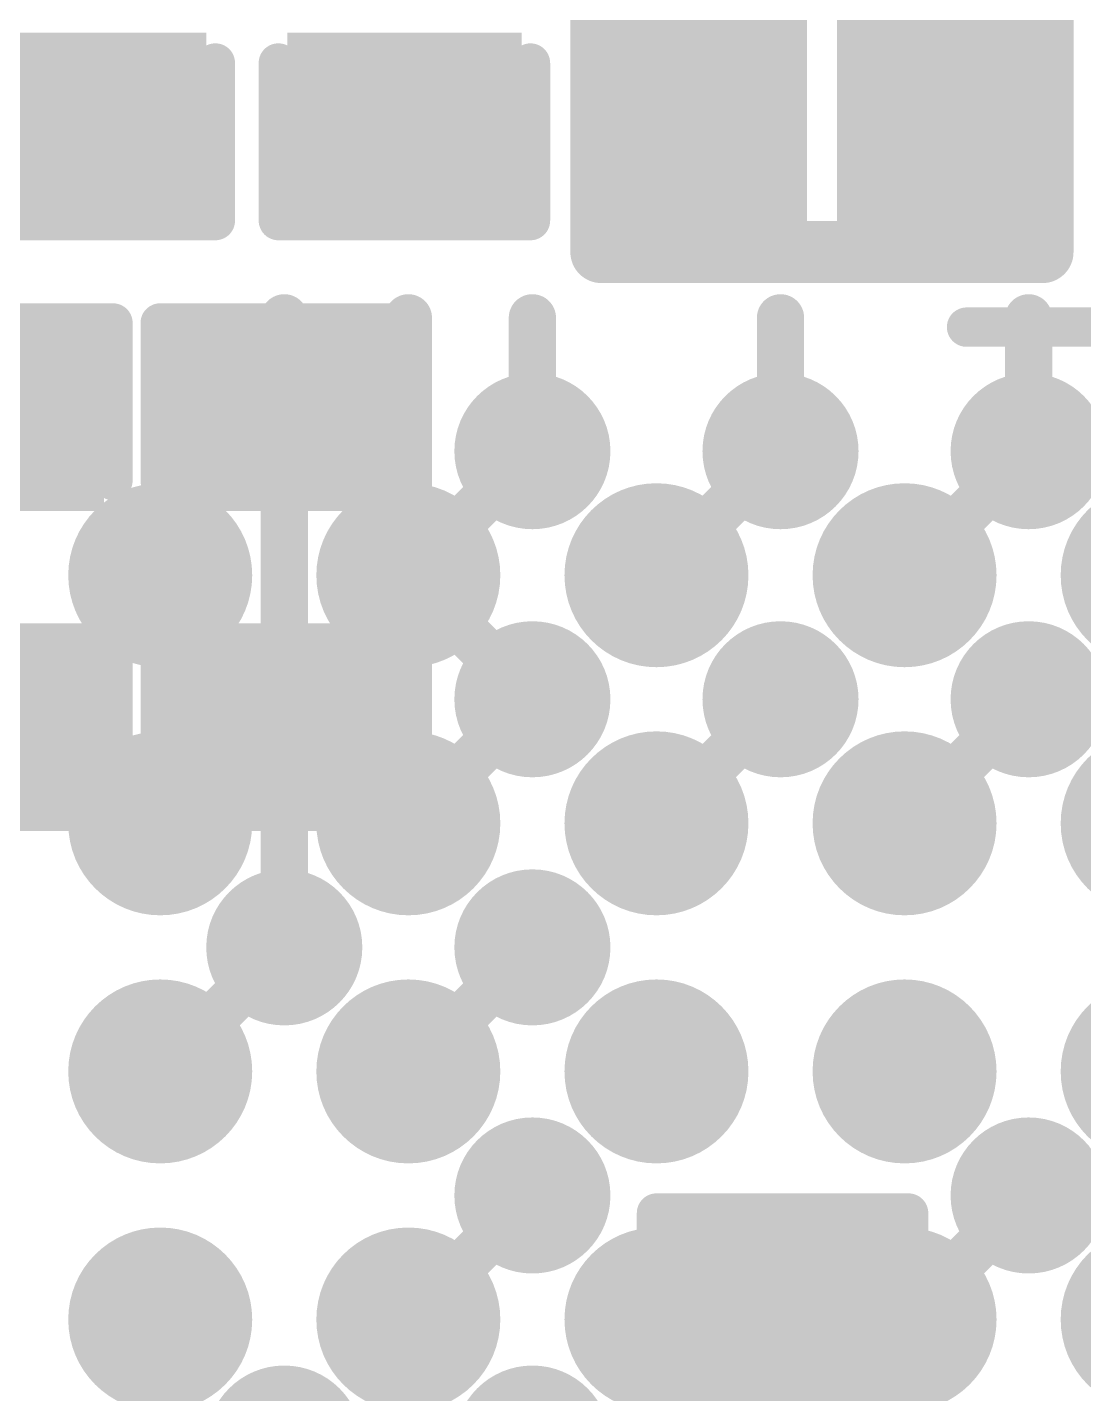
# Model space of a CAD drawing. Header units: inches. Extents: x 0 to 5376, y 0 to 5416.
# Drawn here: x 15.256 to 18.662, y 179.554 to 183.96 of the extents above; entities that cross this region are included whole.
import ezdxf

# ---------------------------------------------------------------- set-up
doc = ezdxf.new("R2010")
doc.units = ezdxf.units.IN
for name, color, linetype in [('Bottom Layer', 5, 'Continuous'), ('Bottom Overlay', 54, 'Continuous'), ('Bottom Paste', 16, 'Continuous'), ('Bottom Solder', 6, 'Continuous'), ('Layer 1', 16, 'Continuous'), ('Layer 2', 76, 'Continuous'), ('Top Layer', 1, 'Continuous'), ('Top Overlay', 2, 'Continuous'), ('Top Paste', 8, 'Continuous'), ('Top Solder', 216, 'Continuous'), ('Via Holes', 16, 'Continuous')]:
    doc.layers.add(name, color=color, linetype=linetype)

msp = doc.modelspace()

# ---------------------------------------------------------------- hatches: boundary and pattern name
at = {"layer": 'Bottom Layer'}
for points in [[(14.8083, 182.9179), (15.4433, 182.9179), (15.4433, 182.4607), (14.8083, 182.4607)], [(15.7735, 182.9179), (16.4085, 182.9179), (16.4085, 182.4607), (15.7735, 182.4607)], [(14.8083, 181.9781), (15.4433, 181.9781), (15.4433, 181.5209), (14.8083, 181.5209)], [(15.7735, 181.9781), (16.4085, 181.9781), (16.4085, 181.5209), (15.7735, 181.5209)], [(18.0087, 179.5905), (17.3737, 179.5905), (17.3737, 180.0477), (18.0087, 180.0477)]]:
    msp.add_hatch(color=5, dxfattribs=at).paths.add_polyline_path(points)
h = msp.add_hatch(color=5, dxfattribs=at)
edge = h.paths.add_edge_path()
edge.add_arc((16.8846, 182.5934), 0.15, 0, 360)
h = msp.add_hatch(color=5, dxfattribs=at)
edge = h.paths.add_edge_path()
edge.add_arc((17.6846, 182.5934), 0.15, 0, 360)
h = msp.add_hatch(color=5, dxfattribs=at)
edge = h.paths.add_edge_path()
edge.add_arc((18.4846, 182.5934), 0.15, 0, 360)
h = msp.add_hatch(color=5, dxfattribs=at)
edge = h.paths.add_edge_path()
edge.add_arc((16.8846, 181.7934), 0.15, 0, 360)
h = msp.add_hatch(color=5, dxfattribs=at)
edge = h.paths.add_edge_path()
edge.add_arc((17.6846, 181.7934), 0.15, 0, 360)
h = msp.add_hatch(color=5, dxfattribs=at)
edge = h.paths.add_edge_path()
edge.add_arc((18.4846, 181.7934), 0.15, 0, 360)
h = msp.add_hatch(color=5, dxfattribs=at)
edge = h.paths.add_edge_path()
edge.add_arc((16.0846, 180.9934), 0.15, 0, 360)
h = msp.add_hatch(color=5, dxfattribs=at)
edge = h.paths.add_edge_path()
edge.add_arc((16.8846, 180.9934), 0.15, 0, 360)
h = msp.add_hatch(color=5, dxfattribs=at)
edge = h.paths.add_edge_path()
edge.add_arc((16.8846, 180.1934), 0.15, 0, 360)
h = msp.add_hatch(color=5, dxfattribs=at)
edge = h.paths.add_edge_path()
edge.add_arc((18.4846, 180.1934), 0.15, 0, 360)
at = {"layer": 'Bottom Paste'}
for points in [[(14.8083, 182.9179), (15.4433, 182.9179), (15.4433, 182.4607), (14.8083, 182.4607)], [(15.7735, 182.9179), (16.4085, 182.9179), (16.4085, 182.4607), (15.7735, 182.4607)], [(14.8083, 181.9781), (15.4433, 181.9781), (15.4433, 181.5209), (14.8083, 181.5209)], [(15.7735, 181.9781), (16.4085, 181.9781), (16.4085, 181.5209), (15.7735, 181.5209)], [(18.0087, 179.5905), (17.3737, 179.5905), (17.3737, 180.0477), (18.0087, 180.0477)]]:
    msp.add_hatch(color=16, dxfattribs=at).paths.add_polyline_path(points)
at = {"layer": 'Bottom Solder'}
for points in [[(14.7483, 182.9779), (15.5033, 182.9779), (15.5033, 182.4007), (14.7483, 182.4007)], [(15.7135, 182.9779), (16.4685, 182.9779), (16.4685, 182.4007), (15.7135, 182.4007)], [(14.7483, 182.0381), (15.5033, 182.0381), (15.5033, 181.4609), (14.7483, 181.4609)], [(15.7135, 182.0381), (16.4685, 182.0381), (16.4685, 181.4609), (15.7135, 181.4609)], [(18.0687, 179.5305), (17.3137, 179.5305), (17.3137, 180.1077), (18.0687, 180.1077)]]:
    msp.add_hatch(color=6, dxfattribs=at).paths.add_polyline_path(points)
h = msp.add_hatch(color=6, dxfattribs=at)
edge = h.paths.add_edge_path()
edge.add_arc((16.8846, 182.5934), 0.2516, 0, 360)
h = msp.add_hatch(color=6, dxfattribs=at)
edge = h.paths.add_edge_path()
edge.add_arc((17.6846, 182.5934), 0.2516, 0, 360)
h = msp.add_hatch(color=6, dxfattribs=at)
edge = h.paths.add_edge_path()
edge.add_arc((18.4846, 182.5934), 0.2516, 0, 360)
h = msp.add_hatch(color=6, dxfattribs=at)
edge = h.paths.add_edge_path()
edge.add_arc((16.8846, 181.7934), 0.2516, 0, 360)
h = msp.add_hatch(color=6, dxfattribs=at)
edge = h.paths.add_edge_path()
edge.add_arc((17.6846, 181.7934), 0.2516, 0, 360)
h = msp.add_hatch(color=6, dxfattribs=at)
edge = h.paths.add_edge_path()
edge.add_arc((18.4846, 181.7934), 0.2516, 0, 360)
h = msp.add_hatch(color=6, dxfattribs=at)
edge = h.paths.add_edge_path()
edge.add_arc((16.0846, 180.9934), 0.2516, 0, 360)
h = msp.add_hatch(color=6, dxfattribs=at)
edge = h.paths.add_edge_path()
edge.add_arc((16.8846, 180.9934), 0.2516, 0, 360)
h = msp.add_hatch(color=6, dxfattribs=at)
edge = h.paths.add_edge_path()
edge.add_arc((16.8846, 180.1934), 0.2516, 0, 360)
h = msp.add_hatch(color=6, dxfattribs=at)
edge = h.paths.add_edge_path()
edge.add_arc((18.4846, 180.1934), 0.2516, 0, 360)
h = msp.add_hatch(color=6, dxfattribs=at)
edge = h.paths.add_edge_path()
edge.add_arc((16.0846, 179.3934), 0.2516, 0, 360)
h = msp.add_hatch(color=6, dxfattribs=at)
edge = h.paths.add_edge_path()
edge.add_arc((16.8846, 179.3934), 0.2516, 0, 360)
at = {"layer": 'Layer 1'}
h = msp.add_hatch(color=16, dxfattribs=at)
edge = h.paths.add_edge_path()
edge.add_arc((16.8846, 182.5934), 0.15, 0, 360)
h = msp.add_hatch(color=16, dxfattribs=at)
edge = h.paths.add_edge_path()
edge.add_arc((17.6846, 182.5934), 0.15, 0, 360)
h = msp.add_hatch(color=16, dxfattribs=at)
edge = h.paths.add_edge_path()
edge.add_arc((18.4846, 182.5934), 0.15, 0, 360)
h = msp.add_hatch(color=16, dxfattribs=at)
edge = h.paths.add_edge_path()
edge.add_arc((16.8846, 181.7934), 0.15, 0, 360)
h = msp.add_hatch(color=16, dxfattribs=at)
edge = h.paths.add_edge_path()
edge.add_arc((17.6846, 181.7934), 0.15, 0, 360)
h = msp.add_hatch(color=16, dxfattribs=at)
edge = h.paths.add_edge_path()
edge.add_arc((18.4846, 181.7934), 0.15, 0, 360)
h = msp.add_hatch(color=16, dxfattribs=at)
edge = h.paths.add_edge_path()
edge.add_arc((16.0846, 180.9934), 0.15, 0, 360)
h = msp.add_hatch(color=16, dxfattribs=at)
edge = h.paths.add_edge_path()
edge.add_arc((16.8846, 180.9934), 0.15, 0, 360)
h = msp.add_hatch(color=16, dxfattribs=at)
edge = h.paths.add_edge_path()
edge.add_arc((16.8846, 180.1934), 0.15, 0, 360)
h = msp.add_hatch(color=16, dxfattribs=at)
edge = h.paths.add_edge_path()
edge.add_arc((18.4846, 180.1934), 0.15, 0, 360)
at = {"layer": 'Layer 2'}
h = msp.add_hatch(color=76, dxfattribs=at)
edge = h.paths.add_edge_path()
edge.add_arc((16.8846, 182.5934), 0.15, 0, 360)
h = msp.add_hatch(color=76, dxfattribs=at)
edge = h.paths.add_edge_path()
edge.add_arc((17.6846, 182.5934), 0.15, 0, 360)
h = msp.add_hatch(color=76, dxfattribs=at)
edge = h.paths.add_edge_path()
edge.add_arc((18.4846, 182.5934), 0.15, 0, 360)
h = msp.add_hatch(color=76, dxfattribs=at)
edge = h.paths.add_edge_path()
edge.add_arc((16.8846, 181.7934), 0.15, 0, 360)
h = msp.add_hatch(color=76, dxfattribs=at)
edge = h.paths.add_edge_path()
edge.add_arc((17.6846, 181.7934), 0.15, 0, 360)
h = msp.add_hatch(color=76, dxfattribs=at)
edge = h.paths.add_edge_path()
edge.add_arc((18.4846, 181.7934), 0.15, 0, 360)
h = msp.add_hatch(color=76, dxfattribs=at)
edge = h.paths.add_edge_path()
edge.add_arc((16.0846, 180.9934), 0.15, 0, 360)
h = msp.add_hatch(color=76, dxfattribs=at)
edge = h.paths.add_edge_path()
edge.add_arc((16.8846, 180.9934), 0.15, 0, 360)
h = msp.add_hatch(color=76, dxfattribs=at)
edge = h.paths.add_edge_path()
edge.add_arc((16.8846, 180.1934), 0.15, 0, 360)
h = msp.add_hatch(color=76, dxfattribs=at)
edge = h.paths.add_edge_path()
edge.add_arc((18.4846, 180.1934), 0.15, 0, 360)
at = {"layer": 'Top Layer'}
for points in [[(17.6682, 183.3926), (17.2682, 183.3926), (17.2682, 183.9926), (17.6682, 183.9926)], [(18.3682, 183.3926), (17.9682, 183.3926), (17.9682, 183.9926), (18.3682, 183.9926)], [(15.1385, 183.8831), (15.7735, 183.8831), (15.7735, 183.4259), (15.1385, 183.4259)], [(16.1545, 183.8831), (16.7895, 183.8831), (16.7895, 183.4259), (16.1545, 183.4259)]]:
    msp.add_hatch(color=1, dxfattribs=at).paths.add_polyline_path(points)
h = msp.add_hatch(color=1, dxfattribs=at)
edge = h.paths.add_edge_path()
edge.add_arc((16.8846, 182.5934), 0.15, 0, 360)
h = msp.add_hatch(color=1, dxfattribs=at)
edge = h.paths.add_edge_path()
edge.add_arc((17.6846, 182.5934), 0.15, 0, 360)
h = msp.add_hatch(color=1, dxfattribs=at)
edge = h.paths.add_edge_path()
edge.add_arc((18.4846, 182.5934), 0.15, 0, 360)
h = msp.add_hatch(color=1, dxfattribs=at)
edge = h.paths.add_edge_path()
edge.add_arc((15.6846, 182.1934), 0.195, 0, 360)
h = msp.add_hatch(color=1, dxfattribs=at)
edge = h.paths.add_edge_path()
edge.add_arc((16.4846, 182.1934), 0.195, 0, 360)
h = msp.add_hatch(color=1, dxfattribs=at)
edge = h.paths.add_edge_path()
edge.add_arc((17.2846, 182.1934), 0.195, 0, 360)
h = msp.add_hatch(color=1, dxfattribs=at)
edge = h.paths.add_edge_path()
edge.add_arc((18.0846, 182.1934), 0.195, 0, 360)
h = msp.add_hatch(color=1, dxfattribs=at)
edge = h.paths.add_edge_path()
edge.add_arc((16.8846, 181.7934), 0.15, 0, 360)
h = msp.add_hatch(color=1, dxfattribs=at)
edge = h.paths.add_edge_path()
edge.add_arc((17.6846, 181.7934), 0.15, 0, 360)
h = msp.add_hatch(color=1, dxfattribs=at)
edge = h.paths.add_edge_path()
edge.add_arc((18.4846, 181.7934), 0.15, 0, 360)
h = msp.add_hatch(color=1, dxfattribs=at)
edge = h.paths.add_edge_path()
edge.add_arc((15.6846, 181.3934), 0.195, 0, 360)
h = msp.add_hatch(color=1, dxfattribs=at)
edge = h.paths.add_edge_path()
edge.add_arc((16.4846, 181.3934), 0.195, 0, 360)
h = msp.add_hatch(color=1, dxfattribs=at)
edge = h.paths.add_edge_path()
edge.add_arc((17.2846, 181.3934), 0.195, 0, 360)
h = msp.add_hatch(color=1, dxfattribs=at)
edge = h.paths.add_edge_path()
edge.add_arc((18.0846, 181.3934), 0.195, 0, 360)
h = msp.add_hatch(color=1, dxfattribs=at)
edge = h.paths.add_edge_path()
edge.add_arc((16.0846, 180.9934), 0.15, 0, 360)
h = msp.add_hatch(color=1, dxfattribs=at)
edge = h.paths.add_edge_path()
edge.add_arc((16.8846, 180.9934), 0.15, 0, 360)
h = msp.add_hatch(color=1, dxfattribs=at)
edge = h.paths.add_edge_path()
edge.add_arc((15.6846, 180.5934), 0.195, 0, 360)
h = msp.add_hatch(color=1, dxfattribs=at)
edge = h.paths.add_edge_path()
edge.add_arc((16.4846, 180.5934), 0.195, 0, 360)
h = msp.add_hatch(color=1, dxfattribs=at)
edge = h.paths.add_edge_path()
edge.add_arc((17.2846, 180.5934), 0.195, 0, 360)
h = msp.add_hatch(color=1, dxfattribs=at)
edge = h.paths.add_edge_path()
edge.add_arc((18.0846, 180.5934), 0.195, 0, 360)
h = msp.add_hatch(color=1, dxfattribs=at)
edge = h.paths.add_edge_path()
edge.add_arc((16.8846, 180.1934), 0.15, 0, 360)
h = msp.add_hatch(color=1, dxfattribs=at)
edge = h.paths.add_edge_path()
edge.add_arc((18.4846, 180.1934), 0.15, 0, 360)
h = msp.add_hatch(color=1, dxfattribs=at)
edge = h.paths.add_edge_path()
edge.add_arc((15.6846, 179.7934), 0.195, 0, 360)
h = msp.add_hatch(color=1, dxfattribs=at)
edge = h.paths.add_edge_path()
edge.add_arc((16.4846, 179.7934), 0.195, 0, 360)
h = msp.add_hatch(color=1, dxfattribs=at)
edge = h.paths.add_edge_path()
edge.add_arc((17.2846, 179.7934), 0.195, 0, 360)
h = msp.add_hatch(color=1, dxfattribs=at)
edge = h.paths.add_edge_path()
edge.add_arc((18.0846, 179.7934), 0.195, 0, 360)
at = {"layer": 'Top Paste'}
for points in [[(17.6682, 183.3926), (17.2682, 183.3926), (17.2682, 183.9926), (17.6682, 183.9926)], [(18.3682, 183.3926), (17.9682, 183.3926), (17.9682, 183.9926), (18.3682, 183.9926)], [(15.1385, 183.8831), (15.7735, 183.8831), (15.7735, 183.4259), (15.1385, 183.4259)], [(16.1545, 183.8831), (16.7895, 183.8831), (16.7895, 183.4259), (16.1545, 183.4259)]]:
    msp.add_hatch(color=8, dxfattribs=at).paths.add_polyline_path(points)
h = msp.add_hatch(color=8, dxfattribs=at)
edge = h.paths.add_edge_path()
edge.add_arc((15.6846, 182.1934), 0.195, 0, 360)
h = msp.add_hatch(color=8, dxfattribs=at)
edge = h.paths.add_edge_path()
edge.add_arc((16.4846, 182.1934), 0.195, 0, 360)
h = msp.add_hatch(color=8, dxfattribs=at)
edge = h.paths.add_edge_path()
edge.add_arc((17.2846, 182.1934), 0.195, 0, 360)
h = msp.add_hatch(color=8, dxfattribs=at)
edge = h.paths.add_edge_path()
edge.add_arc((18.0846, 182.1934), 0.195, 0, 360)
h = msp.add_hatch(color=8, dxfattribs=at)
edge = h.paths.add_edge_path()
edge.add_arc((15.6846, 181.3934), 0.195, 0, 360)
h = msp.add_hatch(color=8, dxfattribs=at)
edge = h.paths.add_edge_path()
edge.add_arc((16.4846, 181.3934), 0.195, 0, 360)
h = msp.add_hatch(color=8, dxfattribs=at)
edge = h.paths.add_edge_path()
edge.add_arc((17.2846, 181.3934), 0.195, 0, 360)
h = msp.add_hatch(color=8, dxfattribs=at)
edge = h.paths.add_edge_path()
edge.add_arc((18.0846, 181.3934), 0.195, 0, 360)
h = msp.add_hatch(color=8, dxfattribs=at)
edge = h.paths.add_edge_path()
edge.add_arc((15.6846, 180.5934), 0.195, 0, 360)
h = msp.add_hatch(color=8, dxfattribs=at)
edge = h.paths.add_edge_path()
edge.add_arc((16.4846, 180.5934), 0.195, 0, 360)
h = msp.add_hatch(color=8, dxfattribs=at)
edge = h.paths.add_edge_path()
edge.add_arc((17.2846, 180.5934), 0.195, 0, 360)
h = msp.add_hatch(color=8, dxfattribs=at)
edge = h.paths.add_edge_path()
edge.add_arc((18.0846, 180.5934), 0.195, 0, 360)
h = msp.add_hatch(color=8, dxfattribs=at)
edge = h.paths.add_edge_path()
edge.add_arc((15.6846, 179.7934), 0.195, 0, 360)
h = msp.add_hatch(color=8, dxfattribs=at)
edge = h.paths.add_edge_path()
edge.add_arc((16.4846, 179.7934), 0.195, 0, 360)
h = msp.add_hatch(color=8, dxfattribs=at)
edge = h.paths.add_edge_path()
edge.add_arc((17.2846, 179.7934), 0.195, 0, 360)
h = msp.add_hatch(color=8, dxfattribs=at)
edge = h.paths.add_edge_path()
edge.add_arc((18.0846, 179.7934), 0.195, 0, 360)
at = {"layer": 'Top Solder'}
for points in [[(17.7698, 183.291), (17.1666, 183.291), (17.1666, 184.0942), (17.7698, 184.0942)], [(18.4698, 183.291), (17.8666, 183.291), (17.8666, 184.0942), (18.4698, 184.0942)], [(15.0785, 183.9431), (15.8335, 183.9431), (15.8335, 183.3659), (15.0785, 183.3659)], [(16.0945, 183.9431), (16.8495, 183.9431), (16.8495, 183.3659), (16.0945, 183.3659)]]:
    msp.add_hatch(color=216, dxfattribs=at).paths.add_polyline_path(points)
h = msp.add_hatch(color=216, dxfattribs=at)
edge = h.paths.add_edge_path()
edge.add_arc((16.8846, 182.5934), 0.2516, 0, 360)
h = msp.add_hatch(color=216, dxfattribs=at)
edge = h.paths.add_edge_path()
edge.add_arc((17.6846, 182.5934), 0.2516, 0, 360)
h = msp.add_hatch(color=216, dxfattribs=at)
edge = h.paths.add_edge_path()
edge.add_arc((18.4846, 182.5934), 0.2516, 0, 360)
h = msp.add_hatch(color=216, dxfattribs=at)
edge = h.paths.add_edge_path()
edge.add_arc((15.6846, 182.1934), 0.2966, 0, 360)
h = msp.add_hatch(color=216, dxfattribs=at)
edge = h.paths.add_edge_path()
edge.add_arc((16.4846, 182.1934), 0.2966, 0, 360)
h = msp.add_hatch(color=216, dxfattribs=at)
edge = h.paths.add_edge_path()
edge.add_arc((17.2846, 182.1934), 0.2966, 0, 360)
h = msp.add_hatch(color=216, dxfattribs=at)
edge = h.paths.add_edge_path()
edge.add_arc((18.0846, 182.1934), 0.2966, 0, 360)
h = msp.add_hatch(color=216, dxfattribs=at)
edge = h.paths.add_edge_path()
edge.add_arc((18.8846, 182.1934), 0.2966, 0, 360)
h = msp.add_hatch(color=216, dxfattribs=at)
edge = h.paths.add_edge_path()
edge.add_arc((16.8846, 181.7934), 0.2516, 0, 360)
h = msp.add_hatch(color=216, dxfattribs=at)
edge = h.paths.add_edge_path()
edge.add_arc((17.6846, 181.7934), 0.2516, 0, 360)
h = msp.add_hatch(color=216, dxfattribs=at)
edge = h.paths.add_edge_path()
edge.add_arc((18.4846, 181.7934), 0.2516, 0, 360)
h = msp.add_hatch(color=216, dxfattribs=at)
edge = h.paths.add_edge_path()
edge.add_arc((15.6846, 181.3934), 0.2966, 0, 360)
h = msp.add_hatch(color=216, dxfattribs=at)
edge = h.paths.add_edge_path()
edge.add_arc((16.4846, 181.3934), 0.2966, 0, 360)
h = msp.add_hatch(color=216, dxfattribs=at)
edge = h.paths.add_edge_path()
edge.add_arc((17.2846, 181.3934), 0.2966, 0, 360)
h = msp.add_hatch(color=216, dxfattribs=at)
edge = h.paths.add_edge_path()
edge.add_arc((18.0846, 181.3934), 0.2966, 0, 360)
h = msp.add_hatch(color=216, dxfattribs=at)
edge = h.paths.add_edge_path()
edge.add_arc((18.8846, 181.3934), 0.2966, 0, 360)
h = msp.add_hatch(color=216, dxfattribs=at)
edge = h.paths.add_edge_path()
edge.add_arc((16.0846, 180.9934), 0.2516, 0, 360)
h = msp.add_hatch(color=216, dxfattribs=at)
edge = h.paths.add_edge_path()
edge.add_arc((16.8846, 180.9934), 0.2516, 0, 360)
h = msp.add_hatch(color=216, dxfattribs=at)
edge = h.paths.add_edge_path()
edge.add_arc((15.6846, 180.5934), 0.2966, 0, 360)
h = msp.add_hatch(color=216, dxfattribs=at)
edge = h.paths.add_edge_path()
edge.add_arc((16.4846, 180.5934), 0.2966, 0, 360)
h = msp.add_hatch(color=216, dxfattribs=at)
edge = h.paths.add_edge_path()
edge.add_arc((17.2846, 180.5934), 0.2966, 0, 360)
h = msp.add_hatch(color=216, dxfattribs=at)
edge = h.paths.add_edge_path()
edge.add_arc((18.0846, 180.5934), 0.2966, 0, 360)
h = msp.add_hatch(color=216, dxfattribs=at)
edge = h.paths.add_edge_path()
edge.add_arc((18.8846, 180.5934), 0.2966, 0, 360)
h = msp.add_hatch(color=216, dxfattribs=at)
edge = h.paths.add_edge_path()
edge.add_arc((16.8846, 180.1934), 0.2516, 0, 360)
h = msp.add_hatch(color=216, dxfattribs=at)
edge = h.paths.add_edge_path()
edge.add_arc((18.4846, 180.1934), 0.2516, 0, 360)
h = msp.add_hatch(color=216, dxfattribs=at)
edge = h.paths.add_edge_path()
edge.add_arc((15.6846, 179.7934), 0.2966, 0, 360)
h = msp.add_hatch(color=216, dxfattribs=at)
edge = h.paths.add_edge_path()
edge.add_arc((16.4846, 179.7934), 0.2966, 0, 360)
h = msp.add_hatch(color=216, dxfattribs=at)
edge = h.paths.add_edge_path()
edge.add_arc((17.2846, 179.7934), 0.2966, 0, 360)
h = msp.add_hatch(color=216, dxfattribs=at)
edge = h.paths.add_edge_path()
edge.add_arc((18.0846, 179.7934), 0.2966, 0, 360)
h = msp.add_hatch(color=216, dxfattribs=at)
edge = h.paths.add_edge_path()
edge.add_arc((18.8846, 179.7934), 0.2966, 0, 360)
h = msp.add_hatch(color=216, dxfattribs=at)
edge = h.paths.add_edge_path()
edge.add_arc((16.0846, 179.3934), 0.2516, 0, 360)
h = msp.add_hatch(color=216, dxfattribs=at)
edge = h.paths.add_edge_path()
edge.add_arc((16.8846, 179.3934), 0.2516, 0, 360)
at = {"layer": 'Via Holes'}
h = msp.add_hatch(color=7, dxfattribs=at)
edge = h.paths.add_edge_path()
edge.add_arc((16.8846, 182.5934), 0.1, 0, 360)
h = msp.add_hatch(color=7, dxfattribs=at)
edge = h.paths.add_edge_path()
edge.add_arc((17.6846, 182.5934), 0.1, 0, 360)
h = msp.add_hatch(color=7, dxfattribs=at)
edge = h.paths.add_edge_path()
edge.add_arc((18.4846, 182.5934), 0.1, 0, 360)
h = msp.add_hatch(color=7, dxfattribs=at)
edge = h.paths.add_edge_path()
edge.add_arc((16.8846, 181.7934), 0.1, 0, 360)
h = msp.add_hatch(color=7, dxfattribs=at)
edge = h.paths.add_edge_path()
edge.add_arc((17.6846, 181.7934), 0.1, 0, 360)
h = msp.add_hatch(color=7, dxfattribs=at)
edge = h.paths.add_edge_path()
edge.add_arc((18.4846, 181.7934), 0.1, 0, 360)
h = msp.add_hatch(color=7, dxfattribs=at)
edge = h.paths.add_edge_path()
edge.add_arc((16.0846, 180.9934), 0.1, 0, 360)
h = msp.add_hatch(color=7, dxfattribs=at)
edge = h.paths.add_edge_path()
edge.add_arc((16.8846, 180.9934), 0.1, 0, 360)
h = msp.add_hatch(color=7, dxfattribs=at)
edge = h.paths.add_edge_path()
edge.add_arc((16.8846, 180.1934), 0.1, 0, 360)
h = msp.add_hatch(color=7, dxfattribs=at)
edge = h.paths.add_edge_path()
edge.add_arc((18.4846, 180.1934), 0.1, 0, 360)

# ---------------------------------------------------------------- linework, layer by layer
at = {"layer": 'Bottom Overlay', "const_width": 0.127}
for points in [[(14.7194, 183.0068), (15.5322, 183.0068)], [(15.5322, 182.4988), (15.5322, 183.0068)], [(15.6846, 183.0068), (16.4974, 183.0068)], [(15.6846, 182.4988), (15.6846, 183.0068)], [(16.4974, 182.4988), (16.4974, 183.0068)], [(15.5322, 181.432), (15.5322, 181.94)], [(15.6846, 181.432), (15.6846, 181.94)], [(16.4974, 181.432), (16.4974, 181.94)], [(14.7194, 181.432), (15.5322, 181.432)], [(15.6846, 181.432), (16.4974, 181.432)], [(17.2848, 180.1366), (18.0976, 180.1366)], [(17.2848, 179.6286), (17.2848, 180.1366)], [(18.0976, 179.6286), (18.0976, 180.1366)]]:
    msp.add_lwpolyline(points, dxfattribs=at)
at = {"layer": 'Bottom Overlay', "const_width": 0.0635}
for points in [[(15.5004, 183.0068, 1), (15.5639, 183.0068, 1)], [(15.5004, 183.0068, 1), (15.5639, 183.0068, 1)], [(15.6528, 183.0068, 1), (15.7163, 183.0068, 1)], [(15.6528, 183.0068, 1), (15.7163, 183.0068, 1)], [(16.4656, 183.0068, 1), (16.5291, 183.0068, 1)], [(16.4656, 183.0068, 1), (16.5291, 183.0068, 1)], [(15.5004, 182.4988, 1), (15.5639, 182.4988, 1)], [(15.6528, 182.4988, 1), (15.7163, 182.4988, 1)], [(16.4656, 182.4988, 1), (16.5291, 182.4988, 1)], [(15.5004, 181.94, 1), (15.5639, 181.94, 1)], [(15.6528, 181.94, 1), (15.7163, 181.94, 1)], [(16.4656, 181.94, 1), (16.5291, 181.94, 1)], [(15.5004, 181.432, 1), (15.5639, 181.432, 1)], [(15.5004, 181.432, 1), (15.5639, 181.432, 1)], [(15.6528, 181.432, 1), (15.7163, 181.432, 1)], [(15.6528, 181.432, 1), (15.7163, 181.432, 1)], [(16.4656, 181.432, 1), (16.5291, 181.432, 1)], [(16.4656, 181.432, 1), (16.5291, 181.432, 1)], [(17.253, 180.1366, 1), (17.3165, 180.1366, 1)], [(17.253, 180.1366, 1), (17.3165, 180.1366, 1)], [(18.0658, 180.1366, 1), (18.1293, 180.1366, 1)], [(18.0658, 180.1366, 1), (18.1293, 180.1366, 1)], [(17.253, 179.6286, 1), (17.3165, 179.6286, 1)], [(18.0658, 179.6286, 1), (18.1293, 179.6286, 1)]]:
    msp.add_lwpolyline(points, format="xyb", close=True, dxfattribs=at)
at = {"layer": 'Layer 1', "const_width": 0.1524}
for points in [[(16.4846, 182.1934), (16.4846, 183.0234)], [(16.4846, 182.1934), (16.8846, 181.7934)]]:
    msp.add_lwpolyline(points, dxfattribs=at)
at = {"layer": 'Layer 1', "const_width": 0.0762}
for points in [[(16.4465, 183.0234, 1), (16.5227, 183.0234, 1)], [(16.4465, 182.1934, 1), (16.5227, 182.1934, 1)], [(16.4465, 182.1934, 1), (16.5227, 182.1934, 1)], [(16.8465, 181.7934, 1), (16.9227, 181.7934, 1)]]:
    msp.add_lwpolyline(points, format="xyb", close=True, dxfattribs=at)
at = {"layer": 'Top Layer', "const_width": 0.1524}
for points in [[(16.0846, 180.9934), (16.0846, 183.0234)], [(16.8846, 182.5934), (16.8846, 183.0234)], [(17.6846, 182.5934), (17.6846, 183.0234)], [(18.4846, 182.5934), (18.4846, 183.0234)], [(16.4846, 182.1934), (16.8846, 182.5934)], [(17.2846, 182.1934), (17.6846, 182.5934)], [(18.0846, 182.1934), (18.4846, 182.5934)], [(16.4846, 181.3934), (16.8846, 181.7934)], [(17.2846, 181.3934), (17.6846, 181.7934)], [(18.0846, 181.3934), (18.4846, 181.7934)], [(15.6846, 180.5934), (16.0846, 180.9934)], [(16.4846, 180.5934), (16.8846, 180.9934)], [(16.4846, 179.7934), (16.8846, 180.1934)], [(18.0846, 179.7934), (18.4846, 180.1934)]]:
    msp.add_lwpolyline(points, dxfattribs=at)
at = {"layer": 'Top Layer', "const_width": 0.0762}
for points in [[(16.0465, 183.0234, 1), (16.1227, 183.0234, 1)], [(16.8465, 183.0234, 1), (16.9227, 183.0234, 1)], [(17.6465, 183.0234, 1), (17.7227, 183.0234, 1)], [(18.4465, 183.0234, 1), (18.5227, 183.0234, 1)], [(16.8465, 182.5934, 1), (16.9227, 182.5934, 1)], [(16.8465, 182.5934, 1), (16.9227, 182.5934, 1)], [(17.6465, 182.5934, 1), (17.7227, 182.5934, 1)], [(17.6465, 182.5934, 1), (17.7227, 182.5934, 1)], [(18.4465, 182.5934, 1), (18.5227, 182.5934, 1)], [(18.4465, 182.5934, 1), (18.5227, 182.5934, 1)], [(16.4465, 182.1934, 1), (16.5227, 182.1934, 1)], [(17.2465, 182.1934, 1), (17.3227, 182.1934, 1)], [(18.0465, 182.1934, 1), (18.1227, 182.1934, 1)], [(16.8465, 181.7934, 1), (16.9227, 181.7934, 1)], [(17.6465, 181.7934, 1), (17.7227, 181.7934, 1)], [(18.4465, 181.7934, 1), (18.5227, 181.7934, 1)], [(16.4465, 181.3934, 1), (16.5227, 181.3934, 1)], [(17.2465, 181.3934, 1), (17.3227, 181.3934, 1)], [(18.0465, 181.3934, 1), (18.1227, 181.3934, 1)], [(16.0465, 180.9934, 1), (16.1227, 180.9934, 1)], [(16.0465, 180.9934, 1), (16.1227, 180.9934, 1)], [(16.8465, 180.9934, 1), (16.9227, 180.9934, 1)], [(15.6465, 180.5934, 1), (15.7227, 180.5934, 1)], [(16.4465, 180.5934, 1), (16.5227, 180.5934, 1)], [(16.8465, 180.1934, 1), (16.9227, 180.1934, 1)], [(18.4465, 180.1934, 1), (18.5227, 180.1934, 1)], [(16.4465, 179.7934, 1), (16.5227, 179.7934, 1)], [(18.0465, 179.7934, 1), (18.1227, 179.7934, 1)]]:
    msp.add_lwpolyline(points, format="xyb", close=True, dxfattribs=at)
at = {"layer": 'Top Overlay'}
for points, const_width in [([(17.107, 183.2354), (17.107, 184.1498)], 0.2), ([(18.5294, 183.2354), (18.5294, 184.1498)], 0.2), ([(15.8624, 183.337), (15.8624, 183.845)], 0.127), ([(16.0656, 183.337), (16.0656, 183.845)], 0.127), ([(16.8784, 183.337), (16.8784, 183.845)], 0.127), ([(15.0496, 183.337), (15.8624, 183.337)], 0.127), ([(16.0656, 183.337), (16.8784, 183.337)], 0.127), ([(17.107, 183.2354), (18.123, 183.2354)], 0.2), ([(18.123, 183.2354), (18.5294, 183.2354)], 0.2), ([(18.2846, 182.9934), (21.2846, 182.9934)], 0.127)]:
    msp.add_lwpolyline(points, dxfattribs=dict(at, const_width=const_width))
for points, const_width in [([(15.8306, 183.845, 1), (15.8941, 183.845, 1)], 0.0635), ([(16.0338, 183.845, 1), (16.0973, 183.845, 1)], 0.0635), ([(16.8466, 183.845, 1), (16.9101, 183.845, 1)], 0.0635), ([(15.8306, 183.337, 1), (15.8941, 183.337, 1)], 0.0635), ([(15.8306, 183.337, 1), (15.8941, 183.337, 1)], 0.0635), ([(16.0338, 183.337, 1), (16.0973, 183.337, 1)], 0.0635), ([(16.0338, 183.337, 1), (16.0973, 183.337, 1)], 0.0635), ([(16.8466, 183.337, 1), (16.9101, 183.337, 1)], 0.0635), ([(16.8466, 183.337, 1), (16.9101, 183.337, 1)], 0.0635), ([(17.057, 183.2354, 1), (17.157, 183.2354, 1)], 0.1), ([(17.057, 183.2354, 1), (17.157, 183.2354, 1)], 0.1), ([(18.073, 183.2354, 1), (18.173, 183.2354, 1)], 0.1), ([(18.073, 183.2354, 1), (18.173, 183.2354, 1)], 0.1), ([(18.4794, 183.2354, 1), (18.5794, 183.2354, 1)], 0.1), ([(18.4794, 183.2354, 1), (18.5794, 183.2354, 1)], 0.1), ([(18.2528, 182.9934, 1), (18.3163, 182.9934, 1)], 0.0635)]:
    msp.add_lwpolyline(points, format="xyb", close=True, dxfattribs=dict(at, const_width=const_width))

doc.saveas('drawing.dxf')
